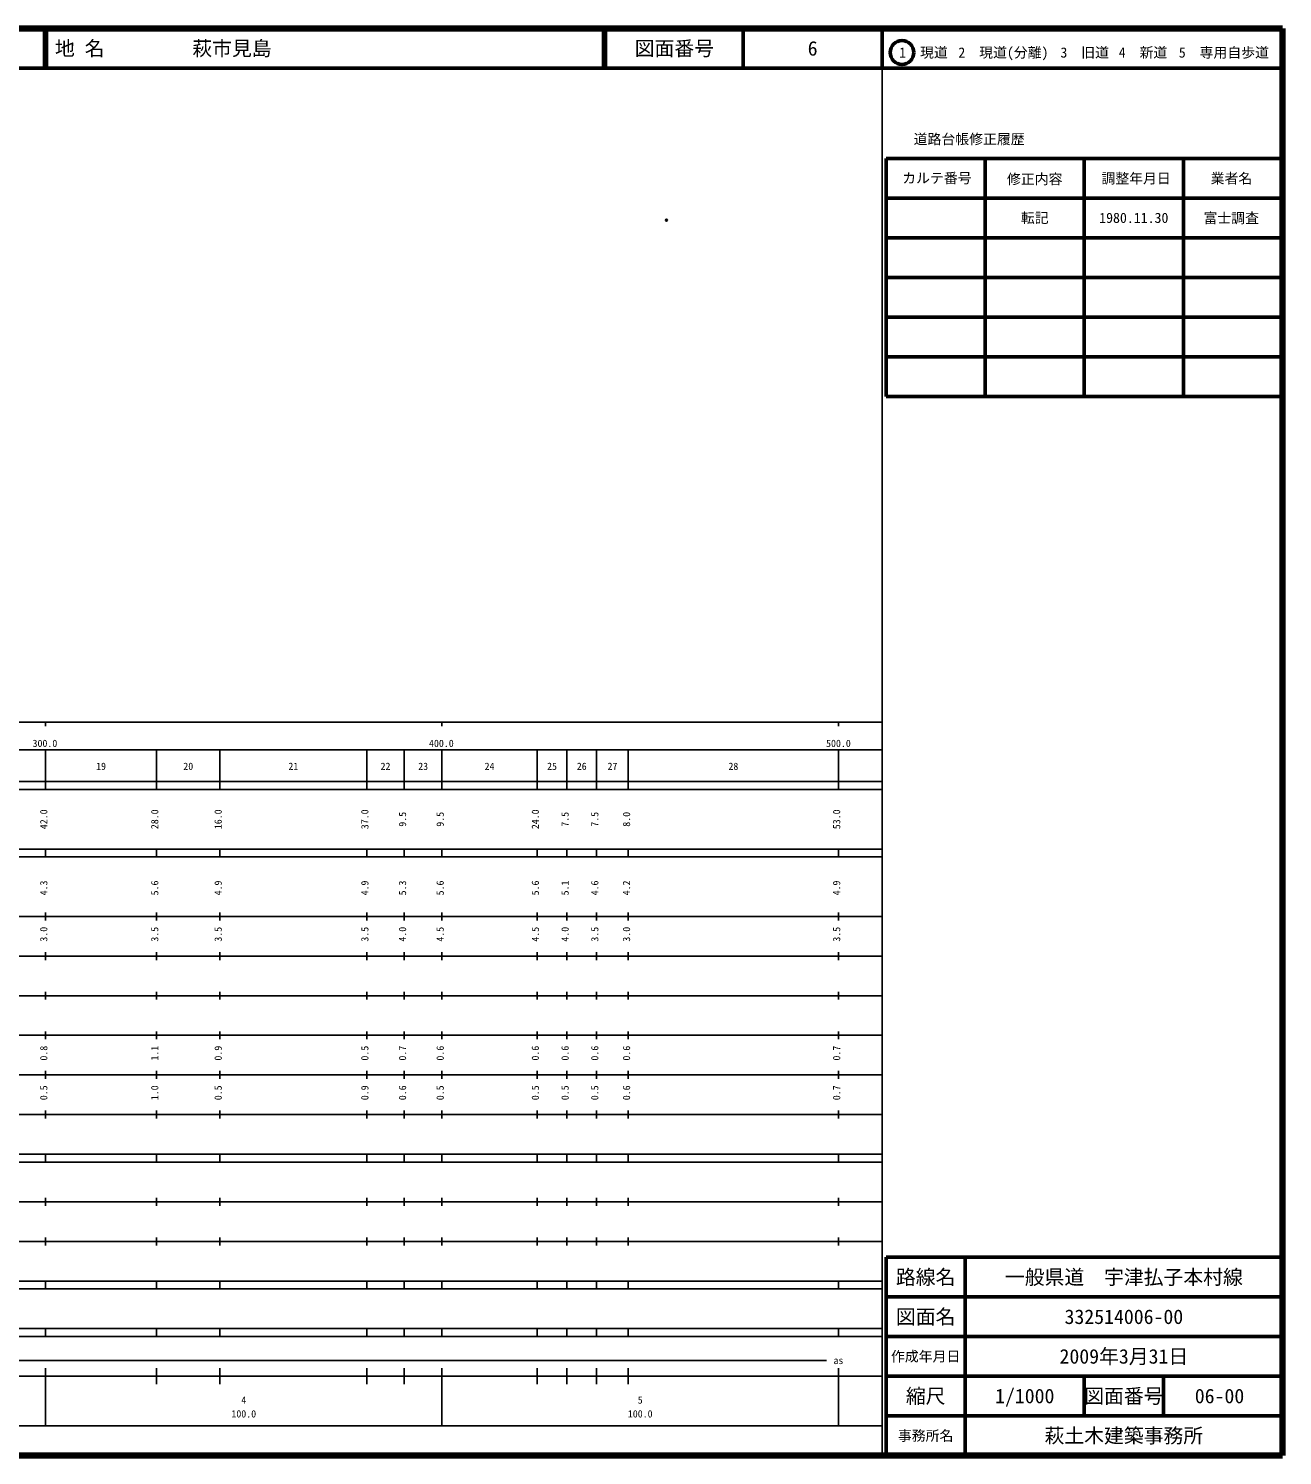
# Model space of a CAD drawing. Units: millimetres on the paper. Extents: x 40 to 680, y 20 to 380.
# Drawn here: x 363.7 to 680, y 20 to 380 of the extents above; entities that cross this region are included whole.
import ezdxf
from ezdxf.enums import TextEntityAlignment as Align

# ---------------------------------------------------------------- set-up
doc = ezdxf.new("R2010")
doc.units = ezdxf.units.MM
doc.header["$PDMODE"] = 32
doc.header["$PDSIZE"] = 0.5
doc.layers.add('M-OTRS', color=6, linetype='Continuous')
doc.layers.add('M-TTL-TXT', color=7, linetype='Continuous')
for name, color, linetype, lineweight in [('M-TTL', 2, 'Continuous', 140), ('M-TTL-BAND', 7, 'Continuous', 25), ('M-TTL-FRAM', 2, 'Continuous', 50), ('M-TTL-LINE', 7, 'Continuous', 50)]:
    doc.layers.add(name, color=color, linetype=linetype, lineweight=lineweight)
doc.styles.add('ＭＳ ゴシック', font='')
doc.styles.get('ＭＳ ゴシック').set_extended_font_data('MS Gothic')

msp = doc.modelspace()

# ---------------------------------------------------------------- linework, layer by layer
at = {"layer": 'M-OTRS'}
msp.add_point((524.619, 331.67), dxfattribs=at)
at = {"layer": 'M-TTL'}
for p, q in [((680, 380), (40, 380)), ((680, 20), (680, 380)), ((40, 20), (680, 20))]:
    msp.add_line(p, q, dxfattribs=at)
at = {"layer": 'M-TTL-BAND'}
for p, q in [((579, 20), (579, 370)), ((40, 205), (579, 205)), ((368, 205), (368, 204)), ((468, 205), (468, 204)), ((568, 205), (568, 204)), ((68, 198), (579, 198)), ((368, 188), (368, 198)), ((396, 188), (396, 198)), ((412, 188), (412, 198)), ((449, 188), (449, 198)), ((458.5, 188), (458.5, 198)), ((468, 188), (468, 198)), ((492, 188), (492, 198)), ((499.5, 188), (499.5, 198)), ((507, 188), (507, 198)), ((515, 188), (515, 198)), ((568, 188), (568, 198)), ((40, 190), (579, 190)), ((40, 188), (579, 188)), ((40, 173), (579, 173)), ((368, 171), (368, 173)), ((396, 171), (396, 173)), ((412, 171), (412, 173)), ((449, 171), (449, 173)), ((458.5, 171), (458.5, 173)), ((468, 171), (468, 173)), ((492, 171), (492, 173)), ((499.5, 171), (499.5, 173)), ((507, 171), (507, 173)), ((515, 171), (515, 173)), ((568, 171), (568, 173)), ((40, 171), (579, 171)), ((40, 156), (579, 156)), ((368, 155), (368, 157)), ((396, 155), (396, 157)), ((412, 155), (412, 157)), ((449, 155), (449, 157)), ((458.5, 155), (458.5, 157)), ((468, 155), (468, 157)), ((492, 155), (492, 157)), ((499.5, 155), (499.5, 157)), ((507, 155), (507, 157)), ((515, 155), (515, 157)), ((568, 155), (568, 157)), ((46, 146), (579, 146)), ((368, 145), (368, 147)), ((396, 145), (396, 147)), ((412, 145), (412, 147)), ((449, 145), (449, 147)), ((458.5, 145), (458.5, 147)), ((468, 145), (468, 147)), ((492, 145), (492, 147)), ((499.5, 145), (499.5, 147)), ((507, 145), (507, 147)), ((515, 145), (515, 147)), ((568, 145), (568, 147)), ((368, 135), (368, 137)), ((396, 135), (396, 137)), ((412, 135), (412, 137)), ((449, 135), (449, 137)), ((458.5, 135), (458.5, 137)), ((468, 135), (468, 137)), ((492, 135), (492, 137)), ((499.5, 135), (499.5, 137)), ((507, 135), (507, 137)), ((515, 135), (515, 137)), ((568, 135), (568, 137)), ((52, 136), (579, 136)), ((46, 126), (579, 126)), ((368, 125), (368, 127)), ((396, 125), (396, 127)), ((412, 125), (412, 127)), ((449, 125), (449, 127)), ((458.5, 125), (458.5, 127)), ((468, 125), (468, 127)), ((492, 125), (492, 127)), ((499.5, 125), (499.5, 127)), ((507, 125), (507, 127)), ((515, 125), (515, 127)), ((568, 125), (568, 127)), ((52, 116), (579, 116)), ((368, 115), (368, 117)), ((396, 115), (396, 117)), ((412, 115), (412, 117)), ((449, 115), (449, 117)), ((458.5, 115), (458.5, 117)), ((468, 115), (468, 117)), ((492, 115), (492, 117)), ((499.5, 115), (499.5, 117)), ((507, 115), (507, 117)), ((515, 115), (515, 117)), ((568, 115), (568, 117)), ((46, 106), (579, 106)), ((368, 105), (368, 107)), ((396, 105), (396, 107)), ((412, 105), (412, 107)), ((449, 105), (449, 107)), ((458.5, 105), (458.5, 107)), ((468, 105), (468, 107)), ((492, 105), (492, 107)), ((499.5, 105), (499.5, 107)), ((507, 105), (507, 107)), ((515, 105), (515, 107)), ((568, 105), (568, 107)), ((40, 96), (579, 96)), ((40, 94), (579, 94)), ((368, 94), (368, 96)), ((396, 94), (396, 96)), ((412, 94), (412, 96)), ((449, 94), (449, 96)), ((458.5, 94), (458.5, 96)), ((468, 94), (468, 96)), ((492, 94), (492, 96)), ((499.5, 94), (499.5, 96)), ((507, 94), (507, 96)), ((515, 94), (515, 96)), ((568, 94), (568, 96)), ((49, 84), (579, 84)), ((368, 83), (368, 85)), ((396, 83), (396, 85)), ((412, 83), (412, 85)), ((449, 83), (449, 85)), ((458.5, 83), (458.5, 85)), ((468, 83), (468, 85)), ((492, 83), (492, 85)), ((499.5, 83), (499.5, 85)), ((507, 83), (507, 85)), ((515, 83), (515, 85)), ((568, 83), (568, 85)), ((40, 74), (579, 74)), ((368, 73), (368, 75)), ((396, 73), (396, 75)), ((412, 73), (412, 75)), ((449, 73), (449, 75)), ((458.5, 73), (458.5, 75)), ((468, 73), (468, 75)), ((492, 73), (492, 75)), ((499.5, 73), (499.5, 75)), ((507, 73), (507, 75)), ((515, 73), (515, 75)), ((568, 73), (568, 75)), ((40, 64), (579, 64)), ((40, 62), (579, 62)), ((368, 62), (368, 64)), ((396, 62), (396, 64)), ((412, 62), (412, 64)), ((449, 62), (449, 64)), ((458.5, 62), (458.5, 64)), ((468, 62), (468, 64)), ((492, 62), (492, 64)), ((499.5, 62), (499.5, 64)), ((507, 62), (507, 64)), ((515, 62), (515, 64)), ((568, 62), (568, 64)), ((40, 52), (579, 52)), ((368, 50), (368, 52)), ((396, 50), (396, 52)), ((412, 50), (412, 52)), ((449, 50), (449, 52)), ((458.5, 50), (458.5, 52)), ((468, 50), (468, 52)), ((492, 50), (492, 52)), ((499.5, 50), (499.5, 52)), ((507, 50), (507, 52)), ((515, 50), (515, 52)), ((568, 50), (568, 52)), ((40, 50), (579, 50)), ((71, 44), (565, 44)), ((40, 40), (579, 40)), ((368, 27.5), (368, 42)), ((396, 38), (396, 42)), ((412, 38), (412, 42)), ((449, 38), (449, 42)), ((458.5, 38), (458.5, 42)), ((468, 27.5), (468, 42)), ((492, 38), (492, 42)), ((499.5, 38), (499.5, 42)), ((507, 38), (507, 42)), ((515, 38), (515, 42)), ((568, 27.5), (568, 42)), ((68, 27.5), (579, 27.5))]:
    msp.add_line(p, q, dxfattribs=at)
at = {"layer": 'M-TTL-FRAM'}
for p, q in [((580, 347.197), (580, 287.197)), ((580, 347.197), (680, 347.197)), ((580, 287.197), (680, 287.197)), ((680, 70), (580, 70)), ((580, 70), (580, 20))]:
    msp.add_line(p, q, dxfattribs=at)
at = {"layer": 'M-TTL-LINE'}
for p, q in [((367.75, 380), (367.75, 370)), ((368.25, 380), (368.25, 370)), ((508.747, 380), (508.747, 370)), ((509.247, 380), (509.247, 370)), ((543.997, 380), (543.997, 370)), ((579, 380), (579, 370)), ((40, 370), (680, 370)), ((605, 347.197), (605, 287.197)), ((630, 347.197), (630, 287.197)), ((655, 347.197), (655, 287.197)), ((580, 337.197), (680, 337.197)), ((580, 327.197), (680, 327.197)), ((580, 317.197), (680, 317.197)), ((580, 307.197), (680, 307.197)), ((580, 297.197), (680, 297.197)), ((600, 70), (600, 20)), ((680, 60), (580, 60)), ((680, 50), (580, 50)), ((680, 40), (580, 40)), ((630, 40), (630, 30)), ((650, 40), (650, 30)), ((680, 30), (580, 30))]:
    msp.add_line(p, q, dxfattribs=at)
msp.add_circle((584.031, 373.958), 3, dxfattribs=at)

# ---------------------------------------------------------------- texts
at = {"layer": 'M-TTL-BAND', "style": 'ＭＳ ゴシック'}
for s, p in [('300.0', (367.844, 198.195)), ('400.0', (467.844, 198.195)), ('500.0', (568, 198.195)), ('19', (382, 192.405)), ('20', (404, 192.405)), ('21', (430.5, 192.405)), ('22', (453.75, 192.405)), ('23', (463.25, 192.405)), ('24', (480, 192.405)), ('25', (495.75, 192.405)), ('26', (503.25, 192.405)), ('27', (511, 192.405)), ('28', (541.5, 192.405)), ('as', (568, 42.5)), ('4', (418, 32.523)), ('5', (518, 32.523)), ('100.0', (418, 29.033)), ('100.0', (518, 29.033))]:
    msp.add_text(s, height=1.833, dxfattribs=at).set_placement(p, align=Align.BOTTOM_CENTER)
for s, p in [('42.0', (369, 180.5)), ('28.0', (397, 180.5)), ('16.0', (413, 180.5)), ('37.0', (450, 180.5)), ('9.5', (459.5, 180.5)), ('9.5', (469, 180.5)), ('24.0', (493, 180.5)), ('7.5', (500.5, 180.5)), ('7.5', (508, 180.5)), ('8.0', (516, 180.5)), ('53.0', (569, 180.5)), ('4.3', (369, 163.174)), ('5.6', (397, 163.174)), ('4.9', (413, 163.174)), ('4.9', (450, 163.174)), ('5.3', (459.5, 163.174)), ('5.6', (469, 163.174)), ('5.6', (493, 163.174)), ('5.1', (500.5, 163.174)), ('4.6', (508, 163.174)), ('4.2', (516, 163.174)), ('4.9', (569, 163.174)), ('3.0', (369, 151.5)), ('3.5', (397, 151.5)), ('3.5', (413, 151.5)), ('3.5', (450, 151.5)), ('4.0', (459.5, 151.5)), ('4.5', (469, 151.5)), ('4.5', (493, 151.5)), ('4.0', (500.5, 151.5)), ('3.5', (508, 151.5)), ('3.0', (516, 151.5)), ('3.5', (569, 151.5)), ('0.8', (369, 121.5)), ('1.1', (397, 121.5)), ('0.9', (413, 121.5)), ('0.5', (450, 121.5)), ('0.7', (459.5, 121.5)), ('0.6', (469, 121.5)), ('0.6', (493, 121.5)), ('0.6', (500.5, 121.5)), ('0.6', (508, 121.5)), ('0.6', (516, 121.5)), ('0.7', (569, 121.5)), ('0.5', (369, 111.5)), ('1.0', (397, 111.5)), ('0.5', (413, 111.5)), ('0.9', (450, 111.5)), ('0.6', (459.5, 111.5)), ('0.5', (469, 111.5)), ('0.5', (493, 111.5)), ('0.5', (500.5, 111.5)), ('0.5', (508, 111.5)), ('0.6', (516, 111.5)), ('0.7', (569, 111.5))]:
    msp.add_text(s, height=1.833, rotation=90, dxfattribs=at).set_placement(p, align=Align.BOTTOM_CENTER)
at = {"layer": 'M-TTL-TXT', "style": 'ＭＳ ゴシック'}
for s, p in [('地 名', (370.38, 375)), ('萩市見島', (405.024, 375))]:
    msp.add_text(s, height=3.666, dxfattribs=at).set_placement(p, align=Align.MIDDLE_LEFT)
for s, height, p in [('図面番号', 3.666, (526.622, 375)), ('6', 3.666, (561.497, 375)), ('1\u3000現道', 2.566, (589.448, 373.958)), ('2\u3000現道(分離)', 2.566, (609.619, 373.958)), ('3\u3000旧道', 2.566, (630.121, 373.958)), ('4\u3000新道', 2.566, (644.824, 373.958)), ('5\u3000専用自歩道', 2.566, (665.228, 373.958)), ('道路台帳修正履歴', 2.566, (600.968, 352.113)), ('カルテ番号', 2.566, (592.839, 342.277)), ('修正内容', 2.566, (617.509, 342.023)), ('調整年月日', 2.566, (643.089, 342.197)), ('業者名', 2.566, (667.134, 342.197)), ('転記', 2.566, (617.5, 332.245)), ('1980.11.30', 2.566, (642.5, 332.245)), ('富士調査', 2.566, (667.077, 332.189)), ('路線名', 3.666, (590, 65)), ('路線名', 3.666, (590, 65)), ('一般県道\u3000宇津払子本村線', 3.666, (640, 65)), ('図面名', 3.666, (590, 55)), ('図面名', 3.666, (590, 55)), ('332514006-00', 3.666, (640, 55)), ('2009年3月31日', 3.666, (640, 45)), ('作成年月日', 2.566, (590, 45)), ('作成年月日', 2.566, (590, 45)), ('縮尺', 3.666, (590, 35)), ('縮尺', 3.666, (590, 35)), ('1/1000', 3.666, (615, 35)), ('図面番号', 3.666, (640, 35)), ('図面番号', 3.666, (640, 35)), ('06-00', 3.666, (664.125, 35)), ('事務所名', 2.566, (590, 25)), ('事務所名', 2.566, (590, 25)), ('萩土木建築事務所', 3.666, (640, 25))]:
    msp.add_text(s, height=height, dxfattribs=at).set_placement(p, align=Align.MIDDLE_CENTER)

doc.saveas('drawing.dxf')
